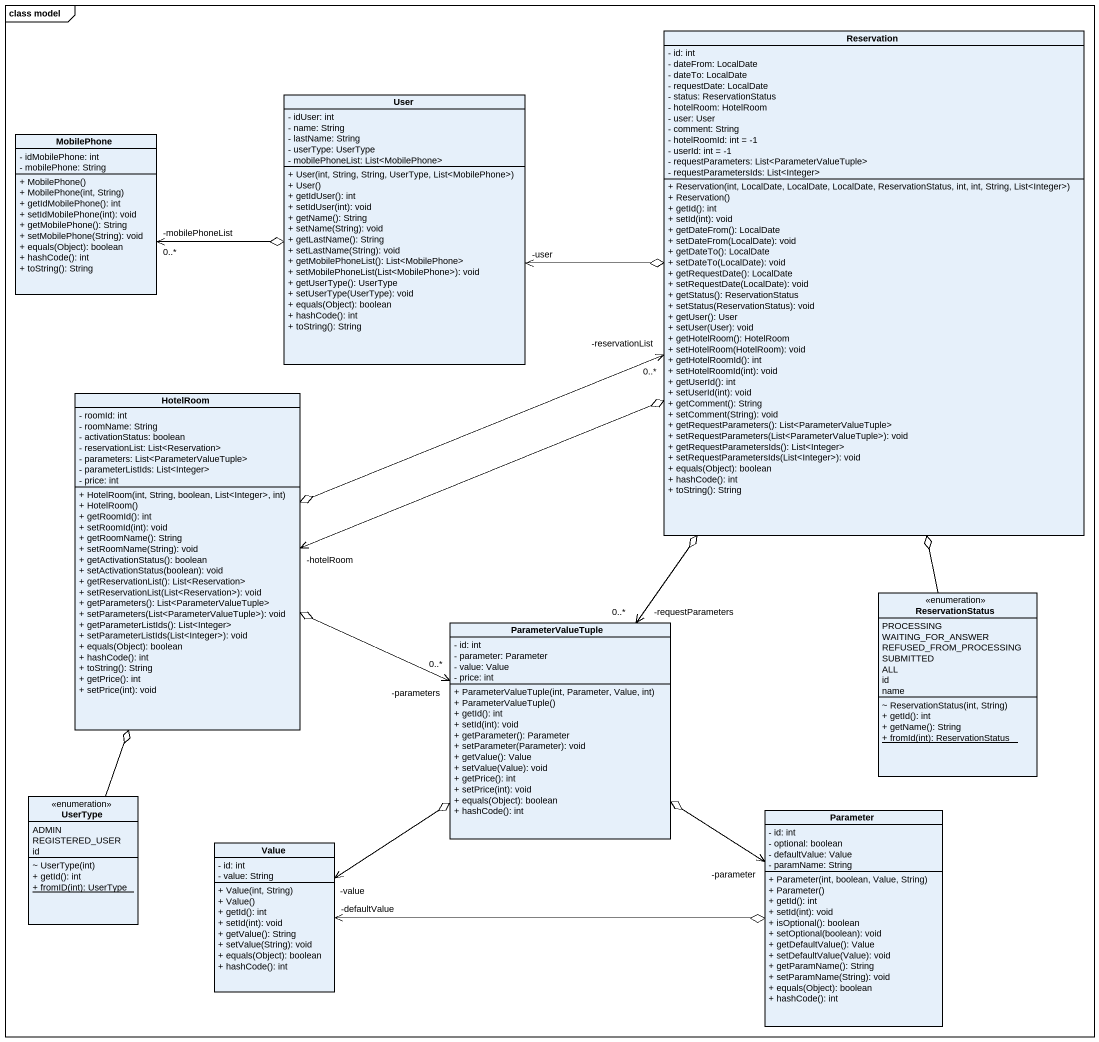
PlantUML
@startuml
mainframe class model
hide circle
hide empty members
skinparam classAttributeIconSize 0
class Reservation {
  - id: int
  - dateFrom: LocalDate
  - dateTo: LocalDate
  - requestDate: LocalDate
  - status: ReservationStatus
  - hotelRoom: HotelRoom
  - user: User
  - comment: String
  - hotelRoomId: int = -1
  - userId: int = -1
  - requestParameters: List<ParameterValueTuple>
  - requestParametersIds: List<Integer>
  + Reservation(int, LocalDate, LocalDate, LocalDate, ReservationStatus, int, int, String, List<Integer>)
  + Reservation()
  + getId(): int
  + setId(int): void
  + getDateFrom(): LocalDate
  + setDateFrom(LocalDate): void
  + getDateTo(): LocalDate
  + setDateTo(LocalDate): void
  + getRequestDate(): LocalDate
  + setRequestDate(LocalDate): void
  + getStatus(): ReservationStatus
  + setStatus(ReservationStatus): void
  + getUser(): User
  + setUser(User): void
  + getHotelRoom(): HotelRoom
  + setHotelRoom(HotelRoom): void
  + getHotelRoomId(): int
  + setHotelRoomId(int): void
  + getUserId(): int
  + setUserId(int): void
  + getComment(): String
  + setComment(String): void
  + getRequestParameters(): List<ParameterValueTuple>
  + setRequestParameters(List<ParameterValueTuple>): void
  + getRequestParametersIds(): List<Integer>
  + setRequestParametersIds(List<Integer>): void
  + equals(Object): boolean
  + hashCode(): int
  + toString(): String
}
class User {
  - idUser: int
  - name: String
  - lastName: String
  - userType: UserType
  - mobilePhoneList: List<MobilePhone>
  + User(int, String, String, UserType, List<MobilePhone>)
  + User()
  + getIdUser(): int
  + setIdUser(int): void
  + getName(): String
  + setName(String): void
  + getLastName(): String
  + setLastName(String): void
  + getMobilePhoneList(): List<MobilePhone>
  + setMobilePhoneList(List<MobilePhone>): void
  + getUserType(): UserType
  + setUserType(UserType): void
  + equals(Object): boolean
  + hashCode(): int
  + toString(): String
}
class MobilePhone {
  - idMobilePhone: int
  - mobilePhone: String
  + MobilePhone()
  + MobilePhone(int, String)
  + getIdMobilePhone(): int
  + setIdMobilePhone(int): void
  + getMobilePhone(): String
  + setMobilePhone(String): void
  + equals(Object): boolean
  + hashCode(): int
  + toString(): String
}
class HotelRoom {
  - roomId: int
  - roomName: String
  - activationStatus: boolean
  - reservationList: List<Reservation>
  - parameters: List<ParameterValueTuple>
  - parameterListIds: List<Integer>
  - price: int
  + HotelRoom(int, String, boolean, List<Integer>, int)
  + HotelRoom()
  + getRoomId(): int
  + setRoomId(int): void
  + getRoomName(): String
  + setRoomName(String): void
  + getActivationStatus(): boolean
  + setActivationStatus(boolean): void
  + getReservationList(): List<Reservation>
  + setReservationList(List<Reservation>): void
  + getParameters(): List<ParameterValueTuple>
  + setParameters(List<ParameterValueTuple>): void
  + getParameterListIds(): List<Integer>
  + setParameterListIds(List<Integer>): void
  + equals(Object): boolean
  + hashCode(): int
  + toString(): String
  + getPrice(): int
  + setPrice(int): void
}
class ParameterValueTuple {
  - id: int
  - parameter: Parameter
  - value: Value
  - price: int
  + ParameterValueTuple(int, Parameter, Value, int)
  + ParameterValueTuple()
  + getId(): int
  + setId(int): void
  + getParameter(): Parameter
  + setParameter(Parameter): void
  + getValue(): Value
  + setValue(Value): void
  + getPrice(): int
  + setPrice(int): void
  + equals(Object): boolean
  + hashCode(): int
}
enum ReservationStatus {
  PROCESSING
  WAITING_FOR_ANSWER
  REFUSED_FROM_PROCESSING
  SUBMITTED
  ALL
  id
  name
  ~ ReservationStatus(int, String)
  + getId(): int
  + getName(): String
  {static} + fromId(int): ReservationStatus
}
enum UserType {
  ADMIN
  REGISTERED_USER
  id
  ~ UserType(int)
  + getId(): int
  {static} + fromID(int): UserType
}
class Parameter {
  - id: int
  - optional: boolean
  - defaultValue: Value
  - paramName: String
  + Parameter(int, boolean, Value, String)
  + Parameter()
  + getId(): int
  + setId(int): void
  + isOptional(): boolean
  + setOptional(boolean): void
  + getDefaultValue(): Value
  + setDefaultValue(Value): void
  + getParamName(): String
  + setParamName(String): void
  + equals(Object): boolean
  + hashCode(): int
}
class Value {
  - id: int
  - value: String
  + Value(int, String)
  + Value()
  + getId(): int
  + setId(int): void
  + getValue(): String
  + setValue(String): void
  + equals(Object): boolean
  + hashCode(): int
}
Reservation o-left-> "-user" User
Reservation o-left-> "-hotelRoom" HotelRoom
Reservation o--> "-requestParameters\n0..*" ParameterValueTuple
User o-left-> "-mobilePhoneList\n0..*" MobilePhone
HotelRoom o-right-> "-reservationList\n0..*" Reservation
HotelRoom o-right-> "-parameters\n0..*" ParameterValueTuple
ParameterValueTuple o--> "-parameter" Parameter
ParameterValueTuple o--> "-value" Value
ReservationStatus -up-o Reservation
UserType -up-o HotelRoom
Parameter o-left-> "-defaultValue" Value
@enduml
